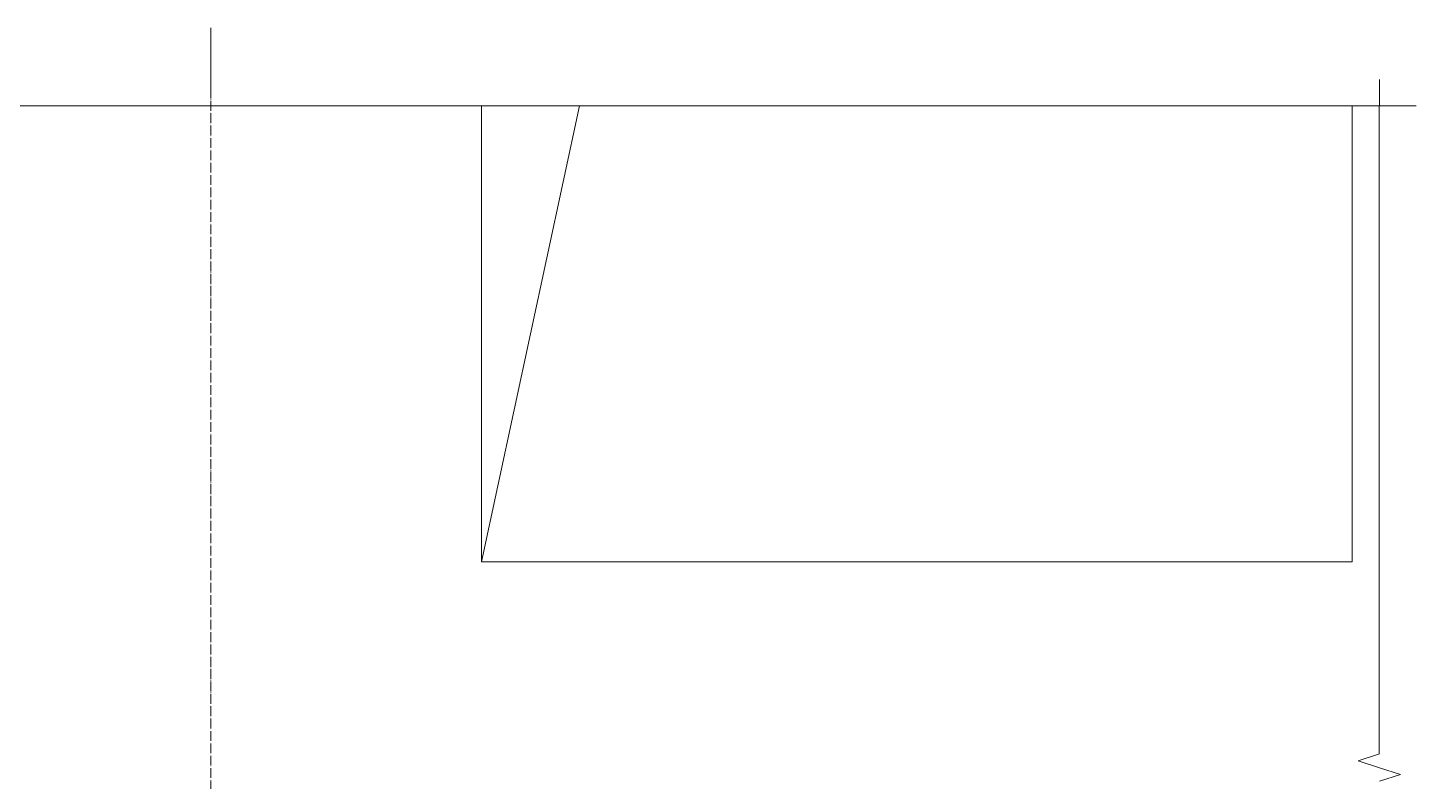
# Model space of a CAD drawing. Header units: millimetres. Extents: x 37710 to 88439, y -33428 to 33849.
# Drawn here: x 69555 to 72378, y 454 to 1985 of the extents above; entities that cross this region are included whole.
import ezdxf

# ---------------------------------------------------------------- set-up
doc = ezdxf.new("R2010")
doc.units = ezdxf.units.MM
doc.linetypes.add('02 Штрихпунктирная _20 мм_', pattern=[25, 20, -2.5, 0, -2.5])
for name, color, linetype, lineweight in [('AA_Oformlenie', 7, 'Continuous', 9), ('AA_Vinoska', 7, 'Continuous', 9), ('AF_Okno', 7, 'Continuous', 20), ('AF_Stena_Опалубка', 253, 'Continuous', 20), ('Оси', 7, 'Continuous', 9)]:
    doc.layers.add(name, color=color, linetype=linetype, lineweight=lineweight)

# ---------------------------------------------------------------- blocks, each defined once
blk = doc.blocks.new('231_Отверстие прямоугольное в стене _Окно_Стена_ - Отверстие прямоугольное-3828284-Разрез 1 Опл1')
at = {"layer": 'AF_Okno', "lineweight": 9}
blk.add_line((-40025.1, 900), (-39825.9, 1826.2), dxfattribs=at)
blk = doc.blocks.new('011_Прямоугольник обрыва _ЭлУзла_ - 011_Прямоугольник обрыва _ЭлУзла_-3837963-Разрез 1 Опл1')
at = {"layer": 'AA_Oformlenie'}
for p, q in [((-41350.8, 1826.2), (-38200.1, 1826.2)), ((-38200.1, 1826.2), (-38200.1, 509.7))]:
    blk.add_line(p, q, dxfattribs=at)

msp = doc.modelspace()

# ---------------------------------------------------------------- linework, layer by layer
at = {"layer": 'AA_Vinoska'}
for p, q in [((72302.7047, 1826.154), (72302.7047, 1880.0013)), ((72302.7047, 1826.154), (72377.7047, 1826.154)), ((72302.7047, 509.6652), (72259.3796, 495.588)), ((72259.3796, 495.588), (72302.7047, 481.5109)), ((72346.006, 467.7609), (72302.7047, 481.5109)), ((72302.7047, 454.0109), (72346.006, 467.7609))]:
    msp.add_line(p, q, dxfattribs=at)
at = {"layer": 'AF_Stena_Опалубка'}
for p, q in [((70477.7047, 900), (70477.7047, 1826.154)), ((72247.7047, 1826.154), (72247.7047, 900)), ((72247.7047, 900), (70477.7047, 900))]:
    msp.add_line(p, q, dxfattribs=at)
at = {"layer": 'Оси'}
msp.add_line((69927.7047, 1859.7576), (69927.7047, 1984.7576), dxfattribs=at)
at = {"layer": 'Оси', "linetype": '02 Штрихпунктирная _20 мм_'}
msp.add_line((69927.7047, -995.0808), (69927.7047, 1859.7576), dxfattribs=at)

# ---------------------------------------------------------------- block references
at = {"layer": 'AA_Oformlenie'}
msp.add_blockref('011_Прямоугольник обрыва _ЭлУзла_ - 011_Прямоугольник обрыва _ЭлУзла_-3837963-Разрез 1 Опл1', (110502.7663, 0), dxfattribs=at)
at = {"layer": 'AF_Okno'}
msp.add_blockref('231_Отверстие прямоугольное в стене _Окно_Стена_ - Отверстие прямоугольное-3828284-Разрез 1 Опл1', (110502.7663, 0), dxfattribs=at)

doc.saveas('drawing.dxf')
